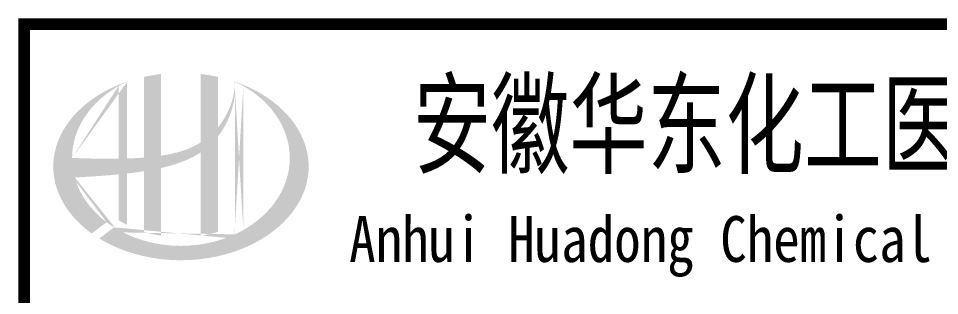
# Model space of a CAD drawing. Extents: x 5211311 to 5622788, y -441754 to -251897.
# Drawn here: x 5274071 to 5279698, y -334716 to -333024 of the extents above; entities that cross this region are included whole.
import ezdxf
from ezdxf.enums import TextEntityAlignment as Align

# ---------------------------------------------------------------- set-up
doc = ezdxf.new("R2010")
doc.units = 0
doc.header["$LTSCALE"] = 1000
doc.header["$MEASUREMENT"] = 0
doc.layers.get('0').update_dxf_attribs({"linetype": 'CONTINUOUS'})
doc.styles.add('ECEC_TQ_S', font='')
doc.styles.get('ECEC_TQ_S').set_extended_font_data('SimSun')

msp = doc.modelspace()

# ---------------------------------------------------------------- hatches: boundary and pattern name
h = msp.add_hatch(color=256)
edge = h.paths.add_edge_path()
edge.add_spline(control_points=[(5274942.5, -333936.9), (5274948.6, -333935.5), (5274954.7, -333934.1), (5275003.8, -333922.2), (5275046.4, -333909.2), (5275121.4, -333878.1), (5275154.3, -333861.1), (5275185.2, -333840.5)], knot_values=[61.629012, 61.629012, 61.629012, 61.629012, 63.330431, 63.330431, 75.353634, 75.353634, 85.398649, 85.398649, 85.398649, 85.398649], degree=3, periodic=0)
edge.add_line((5275185.2, -333840.5), (5275185.2, -334350.8))
edge.add_spline(control_points=[(5275185.2, -334350.8), (5275202.3, -334348), (5275219.3, -334344.7), (5275254.1, -334336.6), (5275271.8, -334331.8), (5275289.2, -334326.3)], knot_values=[4.908456, 4.908456, 4.908456, 4.908456, 4.992821, 4.992821, 5.083034, 5.083034, 5.083034, 5.083034], degree=3, periodic=0)
edge.add_line((5275289.2, -334326.3), (5275289.2, -333744.9))
edge.add_spline(control_points=[(5275289.2, -333744.9), (5275297.8, -333734), (5275306, -333722.6), (5275332.1, -333683), (5275347.8, -333653), (5275377, -333580.2), (5275388.2, -333536.4), (5275392.9, -333491.1), (5275393, -333489.8), (5275393.2, -333488.6)], knot_values=[97.991744, 97.991744, 97.991744, 97.991744, 101.64219, 101.64219, 110.337975, 110.337975, 121.934322, 121.934322, 122.270691, 122.270691, 122.270691, 122.270691], degree=3, periodic=0)
edge.add_line((5275393.2, -333488.6), (5275393.2, -333418.1))
edge.add_spline(control_points=[(5275393.2, -333418.1), (5275393.1, -333425.8), (5275392.7, -333433.5), (5275392.2, -333441.2)], knot_values=[126.194075, 126.194075, 126.194075, 126.194075, 128.396762, 128.396762, 128.396762, 128.396762], degree=3, periodic=0)
edge.add_spline(control_points=[(5275392.2, -333441.2), (5275391.7, -333447.4), (5275391.1, -333453.6), (5275390.3, -333459.8)], knot_values=[124.417049, 124.417049, 124.417049, 124.417049, 126.194075, 126.194075, 126.194075, 126.194075], degree=3, periodic=0)
edge.add_spline(control_points=[(5275390.3, -333459.8), (5275389.1, -333468.9), (5275387.7, -333478), (5275385.9, -333487.1)], knot_values=[121.80529, 121.80529, 121.80529, 121.80529, 124.417049, 124.417049, 124.417049, 124.417049], degree=3, periodic=0)
edge.add_spline(control_points=[(5275385.9, -333487.1), (5275383.5, -333499.3), (5275380.6, -333511.4), (5275377.1, -333523.4)], knot_values=[118.31574, 118.31574, 118.31574, 118.31574, 121.80529, 121.80529, 121.80529, 121.80529], degree=3, periodic=0)
edge.add_spline(control_points=[(5275377.1, -333523.4), (5275373.6, -333535.5), (5275369.5, -333547.6), (5275365, -333559.4)], knot_values=[114.795988, 114.795988, 114.795988, 114.795988, 118.31574, 118.31574, 118.31574, 118.31574], degree=3, periodic=0)
edge.add_spline(control_points=[(5275365, -333559.4), (5275360.5, -333571.1), (5275355.5, -333582.6), (5275350.1, -333594)], knot_values=[111.329641, 111.329641, 111.329641, 111.329641, 114.795988, 114.795988, 114.795988, 114.795988], degree=3, periodic=0)
edge.add_spline(control_points=[(5275350.1, -333594), (5275344.6, -333605.5), (5275338.5, -333616.9), (5275332.1, -333628)], knot_values=[107.79529, 107.79529, 107.79529, 107.79529, 111.329641, 111.329641, 111.329641, 111.329641], degree=3, periodic=0)
edge.add_spline(control_points=[(5275332.1, -333628), (5275325.8, -333638.8), (5275319.1, -333649.3), (5275311.9, -333659.6)], knot_values=[104.343579, 104.343579, 104.343579, 104.343579, 107.79529, 107.79529, 107.79529, 107.79529], degree=3, periodic=0)
edge.add_spline(control_points=[(5275311.9, -333659.6), (5275304.7, -333670), (5275297.1, -333680), (5275289.2, -333689.7)], knot_values=[100.8507, 100.8507, 100.8507, 100.8507, 104.343579, 104.343579, 104.343579, 104.343579], degree=3, periodic=0)
edge.add_line((5275289.2, -333689.7), (5275289.2, -333380.5))
edge.add_spline(control_points=[(5275289.2, -333380.5), (5275255.1, -333372.9), (5275220.3, -333367), (5275185.2, -333362.9)], knot_values=[4.423999, 4.423999, 4.423999, 4.423999, 4.558741, 4.558741, 4.558741, 4.558741], degree=3, periodic=0)
edge.add_line((5275185.2, -333362.9), (5275185.2, -333781.1))
edge.add_spline(control_points=[(5275185.2, -333781.1), (5275113.2, -333825.6), (5275029, -333848.8), (5274942.5, -333861.9)], knot_values=[63.246215, 63.246215, 63.246215, 63.246215, 87.689124, 87.689124, 87.689124, 87.689124], degree=3, periodic=0)
edge.add_line((5274942.5, -333861.9), (5274942.5, -333362.9))
edge.add_spline(control_points=[(5274942.5, -333362.9), (5274907.3, -333367), (5274872.6, -333372.9), (5274838.5, -333380.5)], knot_values=[4.866038, 4.866038, 4.866038, 4.866038, 5.000777, 5.000777, 5.000777, 5.000777], degree=3, periodic=0)
edge.add_line((5274838.5, -333380.5), (5274838.5, -333873.3))
edge.add_spline(control_points=[(5274838.5, -333873.3), (5274836.8, -333873.4), (5274801.9, -333876.1), (5274767.3, -333877.8), (5274734.5, -333878.8)], knot_values=[43.657356, 43.657356, 43.657356, 43.657356, 44.134253, 53.497092, 53.497092, 53.497092, 53.497092], degree=3, periodic=0)
edge.add_line((5274734.5, -333878.8), (5274734.5, -333409.7))
edge.add_spline(control_points=[(5274734.5, -333409.7), (5274717.5, -333415.6), (5274700.7, -333421.9), (5274684.3, -333428.6)], knot_values=[5.14157, 5.14157, 5.14157, 5.14157, 5.212921, 5.212921, 5.212921, 5.212921], degree=3, periodic=0)
edge.add_spline(control_points=[(5274684.3, -333428.6), (5274677.4, -333431.4), (5274670.5, -333434.3), (5274638.3, -333448.5), (5274613.8, -333460.8), (5274590.3, -333474)], knot_values=[5.212921, 5.212921, 5.212921, 5.212921, 5.24296, 5.24296, 5.355623, 5.355623, 5.355623, 5.355623], degree=3, periodic=0)
edge.add_spline(control_points=[(5274590.3, -333474), (5274575.4, -333482.3), (5274561, -333491.1), (5274547, -333500.2)], knot_values=[5.355623, 5.355623, 5.355623, 5.355623, 5.426974, 5.426974, 5.426974, 5.426974], degree=3, periodic=0)
edge.add_spline(control_points=[(5274547, -333500.2), (5274539.6, -333505), (5274532.3, -333509.9), (5274518.8, -333519.4), (5274512.6, -333523.9), (5274506.4, -333528.5)], knot_values=[5.426974, 5.426974, 5.426974, 5.426974, 5.464765, 5.464765, 5.498325, 5.498325, 5.498325, 5.498325], degree=3, periodic=0)
edge.add_spline(control_points=[(5274506.4, -333528.5), (5274480.4, -333548.1), (5274456.3, -333569), (5274434.4, -333590.9)], knot_values=[5.498325, 5.498325, 5.498325, 5.498325, 5.641027, 5.641027, 5.641027, 5.641027], degree=3, periodic=0)
edge.add_spline(control_points=[(5274434.4, -333590.9), (5274427.4, -333597.9), (5274420.6, -333605), (5274400.2, -333627.6), (5274387.3, -333643.5), (5274375.5, -333659.7)], knot_values=[5.641027, 5.641027, 5.641027, 5.641027, 5.686569, 5.686569, 5.783729, 5.783729, 5.783729, 5.783729], degree=3, periodic=0)
edge.add_spline(control_points=[(5274375.5, -333659.7), (5274360.4, -333680.4), (5274347.1, -333701.8), (5274334, -333726.8), (5274332.4, -333730), (5274330.8, -333733.1)], knot_values=[5.783729, 5.783729, 5.783729, 5.783729, 5.908374, 5.908374, 5.92643, 5.92643, 5.92643, 5.92643], degree=3, periodic=0)
edge.add_spline(control_points=[(5274330.8, -333733.1), (5274318.3, -333758.3), (5274308.3, -333783.9), (5274300.8, -333809.9)], knot_values=[5.92643, 5.92643, 5.92643, 5.92643, 6.069132, 6.069132, 6.069132, 6.069132], degree=3, periodic=0)
edge.add_spline(control_points=[(5274300.8, -333809.9), (5274297.6, -333821), (5274294.8, -333832.1), (5274289.4, -333858.3), (5274287.2, -333873.3), (5274285.7, -333888.4)], knot_values=[6.069132, 6.069132, 6.069132, 6.069132, 6.130179, 6.130179, 6.211834, 6.211834, 6.211834, 6.211834], degree=3, periodic=0)
edge.add_spline(control_points=[(5274285.7, -333888.4), (5274284.5, -333901.5), (5274283.8, -333914.7), (5274283.8, -333927.9)], knot_values=[6.211834, 6.211834, 6.211834, 6.211834, 6.283185, 6.283185, 6.283185, 6.283185], degree=3, periodic=0)
edge.add_spline(control_points=[(5274283.8, -333927.9), (5274283.8, -333937.3), (5274284.1, -333946.6), (5274284.8, -333955.9)], knot_values=[6.283185, 6.283185, 6.283185, 6.283185, 6.333655, 6.333655, 6.333655, 6.333655], degree=3, periodic=0)
edge.add_spline(control_points=[(5274284.8, -333955.9), (5274286, -333974.6), (5274288.5, -333993.2), (5274292.3, -334011.7)], knot_values=[6.333655, 6.333655, 6.333655, 6.333655, 6.434594, 6.434594, 6.434594, 6.434594], degree=3, periodic=0)
edge.add_spline(control_points=[(5274292.3, -334011.7), (5274292.6, -334012.9), (5274292.8, -334014.1), (5274296.7, -334032.6), (5274301.5, -334049.8), (5274307.4, -334066.8)], knot_values=[6.434594, 6.434594, 6.434594, 6.434594, 6.441278, 6.441278, 6.535532, 6.535532, 6.535532, 6.535532], degree=3, periodic=0)
edge.add_spline(control_points=[(5274307.4, -334066.8), (5274313.6, -334085.1), (5274321.1, -334103.1), (5274329.9, -334120.9)], knot_values=[6.535532, 6.535532, 6.535532, 6.535532, 6.636471, 6.636471, 6.636471, 6.636471], degree=3, periodic=0)
edge.add_spline(control_points=[(5274329.9, -334120.9), (5274332.1, -334125.4), (5274334.4, -334129.8), (5274343.7, -334147.5), (5274351.4, -334160.5), (5274359.8, -334173.3)], knot_values=[6.636471, 6.636471, 6.636471, 6.636471, 6.661894, 6.661894, 6.73741, 6.73741, 6.73741, 6.73741], degree=3, periodic=0)
edge.add_spline(control_points=[(5274359.8, -334173.3), (5274371, -334190.5), (5274383.3, -334207.3), (5274396.9, -334223.7)], knot_values=[6.73741, 6.73741, 6.73741, 6.73741, 6.838349, 6.838349, 6.838349, 6.838349], degree=3, periodic=0)
edge.add_spline(control_points=[(5274396.9, -334223.7), (5274402.8, -334230.8), (5274408.9, -334237.9), (5274423.5, -334253.9), (5274432, -334262.7), (5274440.9, -334271.3)], knot_values=[6.838349, 6.838349, 6.838349, 6.838349, 6.88251, 6.88251, 6.939288, 6.939288, 6.939288, 6.939288], degree=3, periodic=0)
edge.add_spline(control_points=[(5274440.9, -334271.3), (5274456.6, -334286.7), (5274473.5, -334301.5), (5274491.4, -334315.7)], knot_values=[6.939288, 6.939288, 6.939288, 6.939288, 7.040227, 7.040227, 7.040227, 7.040227], degree=3, periodic=0)
edge.add_spline(control_points=[(5274491.4, -334315.7), (5274500.4, -334322.8), (5274509.5, -334329.8), (5274519, -334336.6)], knot_values=[7.040227, 7.040227, 7.040227, 7.040227, 7.090696, 7.090696, 7.090696, 7.090696], degree=3, periodic=0)
edge.add_line((5274519, -334336.6), (5274610.2, -334268.2))
edge.add_ellipse((5275063.8, -333875.9), major_axis=(665, 0), ratio=0.806676, start_angle=192.819, end_angle=226.9853, ccw=False)
edge.add_spline(control_points=[(5274415.4, -333995), (5274439.4, -333993.5), (5274463.5, -333992), (5274552.2, -333986.5), (5274617, -333982.2), (5274682.5, -333975.9)], knot_values=[11.398263, 11.398263, 11.398263, 11.398263, 18.40729, 18.40729, 37.18094, 37.18094, 37.18094, 37.18094], degree=3, periodic=0)
edge.add_line((5274682.5, -333975.9), (5274682.5, -334254.9))
edge.add_spline(control_points=[(5274682.5, -334254.9), (5274686.1, -334257.2), (5274689.6, -334259.4), (5274706.6, -334269.6), (5274720.4, -334277.1), (5274734.5, -334284.3)], knot_values=[4.049945, 4.049945, 4.049945, 4.049945, 4.072021, 4.072021, 4.153257, 4.153257, 4.153257, 4.153257], degree=3, periodic=0)
edge.add_line((5274734.5, -334284.3), (5274734.5, -333970.4))
edge.add_spline(control_points=[(5274734.5, -333970.4), (5274766.7, -333966.7), (5274799.1, -333962.5), (5274833.9, -333957.1), (5274836.2, -333956.8), (5274838.5, -333956.4)], knot_values=[42.135009, 42.135009, 42.135009, 42.135009, 51.307228, 51.307228, 51.948574, 51.948574, 51.948574, 51.948574], degree=3, periodic=0)
edge.add_line((5274838.5, -333956.4), (5274838.5, -334326.4))
edge.add_spline(control_points=[(5274838.5, -334326.4), (5274872.1, -334336.9), (5274907, -334345.1), (5274942.5, -334350.8)], knot_values=[4.34174, 4.34174, 4.34174, 4.34174, 4.516316, 4.516316, 4.516316, 4.516316], degree=3, periodic=0)
edge.add_line((5274942.5, -334350.8), (5274942.5, -333936.9))
edge = h.paths.add_edge_path(flags=16)
edge.add_ellipse((5275063.8, -333875.9), major_axis=(665, 0), ratio=0.806676, start_angle=124.9875, end_angle=179.999, ccw=False)
edge.add_line((5274682.5, -333436.4), (5274682.5, -333880))
edge.add_spline(control_points=[(5274682.5, -333880), (5274587.2, -333881.3), (5274493.2, -333878.3), (5274398.8, -333875.9)], knot_values=[11.27373, 11.27373, 11.27373, 11.27373, 38.687513, 38.687513, 38.687513, 38.687513], degree=3, periodic=0)
edge = h.paths.add_edge_path()
edge.add_spline(control_points=[(5274565, -334367.1), (5274596, -334386.1), (5274629.2, -334403.3), (5274713.8, -334440.6), (5274767.1, -334458.4), (5274877.8, -334485), (5274935.3, -334493.7), (5275051.4, -334501.5), (5275110.1, -334500.5), (5275225.7, -334489.1), (5275282.5, -334478.5), (5275391.6, -334448.5), (5275443.7, -334428.9), (5275540.6, -334382.1), (5275585.4, -334354.7), (5275665.3, -334293.8), (5275700.5, -334260.2), (5275759.8, -334188.7), (5275783.9, -334150.8), (5275820.3, -334072.7), (5275832.6, -334032.5), (5275845.2, -333951.3), (5275845.5, -333910.3), (5275834, -333828.9), (5275822.2, -333788.3), (5275786.6, -333709.6), (5275762.8, -333671.4), (5275704, -333599.2), (5275668.9, -333565.3), (5275589.1, -333503.6), (5275544.4, -333475.9), (5275463.2, -333436.2), (5275428.8, -333421.9), (5275393.2, -333409.7)], knot_values=[0.886421, 0.886421, 0.886421, 0.886421, 1.040557, 1.040557, 1.261172, 1.261172, 1.481788, 1.481788, 1.702404, 1.702404, 1.92302, 1.92302, 2.143636, 2.143636, 2.364252, 2.364252, 2.584868, 2.584868, 2.805484, 2.805484, 3.026099, 3.026099, 3.246715, 3.246715, 3.46852, 3.46852, 3.690325, 3.690325, 3.91213, 3.91213, 4.133935, 4.133935, 4.283209, 4.283209, 4.283209, 4.283209], degree=3, periodic=0)
edge.add_line((5275393.2, -333409.7), (5275393.2, -333409.8))
edge.add_spline(control_points=[(5275393.2, -333409.9), (5275393.2, -333412.6), (5275393.2, -333415.4), (5275393.2, -333418.1)], knot_values=[128.396762, 128.396762, 128.396762, 128.396762, 129.192193, 129.192193, 129.192193, 129.192193], degree=3, periodic=0)
edge.add_line((5275393.2, -333418.1), (5275393.2, -334342))
edge.add_ellipse((5275063.8, -333875.9), major_axis=(665, 0), ratio=0.806676, start_angle=232.1054, end_angle=299.6833, ccw=False)
edge.add_line((5274655.4, -334299.3), (5274565, -334367.1))
edge = h.paths.add_edge_path(flags=16)
edge.add_ellipse((5275063.8, -333875.9), major_axis=(665, 0), ratio=0.806676, start_angle=304.9875, end_angle=415.0121, ccw=False)
edge.add_line((5275445.2, -334315.4), (5275445.2, -333436.4))
h = msp.add_hatch(color=256)
edge = h.paths.add_edge_path()
edge.add_spline(control_points=[(5274942.5, -333936.9), (5274948.6, -333935.5), (5274954.7, -333934.1), (5275003.8, -333922.2), (5275046.4, -333909.2), (5275121.4, -333878.1), (5275154.3, -333861.1), (5275185.2, -333840.5)], knot_values=[61.629012, 61.629012, 61.629012, 61.629012, 63.330431, 63.330431, 75.353634, 75.353634, 85.398649, 85.398649, 85.398649, 85.398649], degree=3, periodic=0)
edge.add_line((5275185.2, -333840.5), (5275185.2, -334350.8))
edge.add_spline(control_points=[(5275185.2, -334350.8), (5275202.3, -334348), (5275219.3, -334344.7), (5275254.1, -334336.6), (5275271.8, -334331.8), (5275289.2, -334326.3)], knot_values=[4.908456, 4.908456, 4.908456, 4.908456, 4.992821, 4.992821, 5.083034, 5.083034, 5.083034, 5.083034], degree=3, periodic=0)
edge.add_line((5275289.2, -334326.3), (5275289.2, -333744.9))
edge.add_spline(control_points=[(5275289.2, -333744.9), (5275297.8, -333734), (5275306, -333722.6), (5275332.1, -333683), (5275347.8, -333653), (5275377, -333580.2), (5275388.2, -333536.4), (5275392.9, -333491.1), (5275393, -333489.8), (5275393.2, -333488.6)], knot_values=[97.991744, 97.991744, 97.991744, 97.991744, 101.64219, 101.64219, 110.337975, 110.337975, 121.934322, 121.934322, 122.270691, 122.270691, 122.270691, 122.270691], degree=3, periodic=0)
edge.add_line((5275393.2, -333488.6), (5275393.2, -333418.1))
edge.add_spline(control_points=[(5275393.2, -333418.1), (5275393.1, -333425.8), (5275392.7, -333433.5), (5275392.2, -333441.2)], knot_values=[126.194075, 126.194075, 126.194075, 126.194075, 128.396762, 128.396762, 128.396762, 128.396762], degree=3, periodic=0)
edge.add_spline(control_points=[(5275392.2, -333441.2), (5275391.7, -333447.4), (5275391.1, -333453.6), (5275390.3, -333459.8)], knot_values=[124.417049, 124.417049, 124.417049, 124.417049, 126.194075, 126.194075, 126.194075, 126.194075], degree=3, periodic=0)
edge.add_spline(control_points=[(5275390.3, -333459.8), (5275389.1, -333468.9), (5275387.7, -333478), (5275385.9, -333487.1)], knot_values=[121.80529, 121.80529, 121.80529, 121.80529, 124.417049, 124.417049, 124.417049, 124.417049], degree=3, periodic=0)
edge.add_spline(control_points=[(5275385.9, -333487.1), (5275383.5, -333499.3), (5275380.6, -333511.4), (5275377.1, -333523.4)], knot_values=[118.31574, 118.31574, 118.31574, 118.31574, 121.80529, 121.80529, 121.80529, 121.80529], degree=3, periodic=0)
edge.add_spline(control_points=[(5275377.1, -333523.4), (5275373.6, -333535.5), (5275369.5, -333547.6), (5275365, -333559.4)], knot_values=[114.795988, 114.795988, 114.795988, 114.795988, 118.31574, 118.31574, 118.31574, 118.31574], degree=3, periodic=0)
edge.add_spline(control_points=[(5275365, -333559.4), (5275360.5, -333571.1), (5275355.5, -333582.6), (5275350.1, -333594)], knot_values=[111.329641, 111.329641, 111.329641, 111.329641, 114.795988, 114.795988, 114.795988, 114.795988], degree=3, periodic=0)
edge.add_spline(control_points=[(5275350.1, -333594), (5275344.6, -333605.5), (5275338.5, -333616.9), (5275332.1, -333628)], knot_values=[107.79529, 107.79529, 107.79529, 107.79529, 111.329641, 111.329641, 111.329641, 111.329641], degree=3, periodic=0)
edge.add_spline(control_points=[(5275332.1, -333628), (5275325.8, -333638.8), (5275319.1, -333649.3), (5275311.9, -333659.6)], knot_values=[104.343579, 104.343579, 104.343579, 104.343579, 107.79529, 107.79529, 107.79529, 107.79529], degree=3, periodic=0)
edge.add_spline(control_points=[(5275311.9, -333659.6), (5275304.7, -333670), (5275297.1, -333680), (5275289.2, -333689.7)], knot_values=[100.8507, 100.8507, 100.8507, 100.8507, 104.343579, 104.343579, 104.343579, 104.343579], degree=3, periodic=0)
edge.add_line((5275289.2, -333689.7), (5275289.2, -333380.5))
edge.add_spline(control_points=[(5275289.2, -333380.5), (5275255.1, -333372.9), (5275220.3, -333367), (5275185.2, -333362.9)], knot_values=[4.423999, 4.423999, 4.423999, 4.423999, 4.558741, 4.558741, 4.558741, 4.558741], degree=3, periodic=0)
edge.add_line((5275185.2, -333362.9), (5275185.2, -333781.1))
edge.add_spline(control_points=[(5275185.2, -333781.1), (5275113.2, -333825.6), (5275029, -333848.8), (5274942.5, -333861.9)], knot_values=[63.246215, 63.246215, 63.246215, 63.246215, 87.689124, 87.689124, 87.689124, 87.689124], degree=3, periodic=0)
edge.add_line((5274942.5, -333861.9), (5274942.5, -333362.9))
edge.add_spline(control_points=[(5274942.5, -333362.9), (5274907.3, -333367), (5274872.6, -333372.9), (5274838.5, -333380.5)], knot_values=[4.866038, 4.866038, 4.866038, 4.866038, 5.000777, 5.000777, 5.000777, 5.000777], degree=3, periodic=0)
edge.add_line((5274838.5, -333380.5), (5274838.5, -333873.3))
edge.add_spline(control_points=[(5274838.5, -333873.3), (5274836.8, -333873.4), (5274801.9, -333876.1), (5274767.3, -333877.8), (5274734.5, -333878.8)], knot_values=[43.657356, 43.657356, 43.657356, 43.657356, 44.134253, 53.497092, 53.497092, 53.497092, 53.497092], degree=3, periodic=0)
edge.add_line((5274734.5, -333878.8), (5274734.5, -333409.7))
edge.add_spline(control_points=[(5274734.5, -333409.7), (5274717.5, -333415.6), (5274700.7, -333421.9), (5274684.3, -333428.6)], knot_values=[5.14157, 5.14157, 5.14157, 5.14157, 5.212921, 5.212921, 5.212921, 5.212921], degree=3, periodic=0)
edge.add_spline(control_points=[(5274684.3, -333428.6), (5274677.4, -333431.4), (5274670.5, -333434.3), (5274638.3, -333448.5), (5274613.8, -333460.8), (5274590.3, -333474)], knot_values=[5.212921, 5.212921, 5.212921, 5.212921, 5.24296, 5.24296, 5.355623, 5.355623, 5.355623, 5.355623], degree=3, periodic=0)
edge.add_spline(control_points=[(5274590.3, -333474), (5274575.4, -333482.3), (5274561, -333491.1), (5274547, -333500.2)], knot_values=[5.355623, 5.355623, 5.355623, 5.355623, 5.426974, 5.426974, 5.426974, 5.426974], degree=3, periodic=0)
edge.add_spline(control_points=[(5274547, -333500.2), (5274539.6, -333505), (5274532.3, -333509.9), (5274518.8, -333519.4), (5274512.6, -333523.9), (5274506.4, -333528.5)], knot_values=[5.426974, 5.426974, 5.426974, 5.426974, 5.464765, 5.464765, 5.498325, 5.498325, 5.498325, 5.498325], degree=3, periodic=0)
edge.add_spline(control_points=[(5274506.4, -333528.5), (5274480.4, -333548.1), (5274456.3, -333569), (5274434.4, -333590.9)], knot_values=[5.498325, 5.498325, 5.498325, 5.498325, 5.641027, 5.641027, 5.641027, 5.641027], degree=3, periodic=0)
edge.add_spline(control_points=[(5274434.4, -333590.9), (5274427.4, -333597.9), (5274420.6, -333605), (5274400.2, -333627.6), (5274387.3, -333643.5), (5274375.5, -333659.7)], knot_values=[5.641027, 5.641027, 5.641027, 5.641027, 5.686569, 5.686569, 5.783729, 5.783729, 5.783729, 5.783729], degree=3, periodic=0)
edge.add_spline(control_points=[(5274375.5, -333659.7), (5274360.4, -333680.4), (5274347.1, -333701.8), (5274334, -333726.8), (5274332.4, -333730), (5274330.8, -333733.1)], knot_values=[5.783729, 5.783729, 5.783729, 5.783729, 5.908374, 5.908374, 5.92643, 5.92643, 5.92643, 5.92643], degree=3, periodic=0)
edge.add_spline(control_points=[(5274330.8, -333733.1), (5274318.3, -333758.3), (5274308.3, -333783.9), (5274300.8, -333809.9)], knot_values=[5.92643, 5.92643, 5.92643, 5.92643, 6.069132, 6.069132, 6.069132, 6.069132], degree=3, periodic=0)
edge.add_spline(control_points=[(5274300.8, -333809.9), (5274297.6, -333821), (5274294.8, -333832.1), (5274289.4, -333858.3), (5274287.2, -333873.3), (5274285.7, -333888.4)], knot_values=[6.069132, 6.069132, 6.069132, 6.069132, 6.130179, 6.130179, 6.211834, 6.211834, 6.211834, 6.211834], degree=3, periodic=0)
edge.add_spline(control_points=[(5274285.7, -333888.4), (5274284.5, -333901.5), (5274283.8, -333914.7), (5274283.8, -333927.9)], knot_values=[6.211834, 6.211834, 6.211834, 6.211834, 6.283185, 6.283185, 6.283185, 6.283185], degree=3, periodic=0)
edge.add_spline(control_points=[(5274283.8, -333927.9), (5274283.8, -333937.3), (5274284.1, -333946.6), (5274284.8, -333955.9)], knot_values=[6.283185, 6.283185, 6.283185, 6.283185, 6.333655, 6.333655, 6.333655, 6.333655], degree=3, periodic=0)
edge.add_spline(control_points=[(5274284.8, -333955.9), (5274286, -333974.6), (5274288.5, -333993.2), (5274292.3, -334011.7)], knot_values=[6.333655, 6.333655, 6.333655, 6.333655, 6.434594, 6.434594, 6.434594, 6.434594], degree=3, periodic=0)
edge.add_spline(control_points=[(5274292.3, -334011.7), (5274292.6, -334012.9), (5274292.8, -334014.1), (5274296.7, -334032.6), (5274301.5, -334049.8), (5274307.4, -334066.8)], knot_values=[6.434594, 6.434594, 6.434594, 6.434594, 6.441278, 6.441278, 6.535532, 6.535532, 6.535532, 6.535532], degree=3, periodic=0)
edge.add_spline(control_points=[(5274307.4, -334066.8), (5274313.6, -334085.1), (5274321.1, -334103.1), (5274329.9, -334120.9)], knot_values=[6.535532, 6.535532, 6.535532, 6.535532, 6.636471, 6.636471, 6.636471, 6.636471], degree=3, periodic=0)
edge.add_spline(control_points=[(5274329.9, -334120.9), (5274332.1, -334125.4), (5274334.4, -334129.8), (5274343.7, -334147.5), (5274351.4, -334160.5), (5274359.8, -334173.3)], knot_values=[6.636471, 6.636471, 6.636471, 6.636471, 6.661894, 6.661894, 6.73741, 6.73741, 6.73741, 6.73741], degree=3, periodic=0)
edge.add_spline(control_points=[(5274359.8, -334173.3), (5274371, -334190.5), (5274383.3, -334207.3), (5274396.9, -334223.7)], knot_values=[6.73741, 6.73741, 6.73741, 6.73741, 6.838349, 6.838349, 6.838349, 6.838349], degree=3, periodic=0)
edge.add_spline(control_points=[(5274396.9, -334223.7), (5274402.8, -334230.8), (5274408.9, -334237.9), (5274423.5, -334253.9), (5274432, -334262.7), (5274440.9, -334271.3)], knot_values=[6.838349, 6.838349, 6.838349, 6.838349, 6.88251, 6.88251, 6.939288, 6.939288, 6.939288, 6.939288], degree=3, periodic=0)
edge.add_spline(control_points=[(5274440.9, -334271.3), (5274456.6, -334286.7), (5274473.5, -334301.5), (5274491.4, -334315.7)], knot_values=[6.939288, 6.939288, 6.939288, 6.939288, 7.040227, 7.040227, 7.040227, 7.040227], degree=3, periodic=0)
edge.add_spline(control_points=[(5274491.4, -334315.7), (5274500.4, -334322.8), (5274509.5, -334329.8), (5274519, -334336.6)], knot_values=[7.040227, 7.040227, 7.040227, 7.040227, 7.090696, 7.090696, 7.090696, 7.090696], degree=3, periodic=0)
edge.add_line((5274519, -334336.6), (5274610.2, -334268.2))
edge.add_ellipse((5275063.8, -333875.9), major_axis=(665, 0), ratio=0.806676, start_angle=192.819, end_angle=226.9853, ccw=False)
edge.add_spline(control_points=[(5274415.4, -333995), (5274439.4, -333993.5), (5274463.5, -333992), (5274552.2, -333986.5), (5274617, -333982.2), (5274682.5, -333975.9)], knot_values=[11.398263, 11.398263, 11.398263, 11.398263, 18.40729, 18.40729, 37.18094, 37.18094, 37.18094, 37.18094], degree=3, periodic=0)
edge.add_line((5274682.5, -333975.9), (5274682.5, -334254.9))
edge.add_spline(control_points=[(5274682.5, -334254.9), (5274686.1, -334257.2), (5274689.6, -334259.4), (5274706.6, -334269.6), (5274720.4, -334277.1), (5274734.5, -334284.3)], knot_values=[4.049945, 4.049945, 4.049945, 4.049945, 4.072021, 4.072021, 4.153257, 4.153257, 4.153257, 4.153257], degree=3, periodic=0)
edge.add_line((5274734.5, -334284.3), (5274734.5, -333970.4))
edge.add_spline(control_points=[(5274734.5, -333970.4), (5274766.7, -333966.7), (5274799.1, -333962.5), (5274833.9, -333957.1), (5274836.2, -333956.8), (5274838.5, -333956.4)], knot_values=[42.135009, 42.135009, 42.135009, 42.135009, 51.307228, 51.307228, 51.948574, 51.948574, 51.948574, 51.948574], degree=3, periodic=0)
edge.add_line((5274838.5, -333956.4), (5274838.5, -334326.4))
edge.add_spline(control_points=[(5274838.5, -334326.4), (5274872.1, -334336.9), (5274907, -334345.1), (5274942.5, -334350.8)], knot_values=[4.34174, 4.34174, 4.34174, 4.34174, 4.516316, 4.516316, 4.516316, 4.516316], degree=3, periodic=0)
edge.add_line((5274942.5, -334350.8), (5274942.5, -333936.9))
edge = h.paths.add_edge_path(flags=16)
edge.add_ellipse((5275063.8, -333875.9), major_axis=(665, 0), ratio=0.806676, start_angle=124.9875, end_angle=179.999, ccw=False)
edge.add_line((5274682.5, -333436.4), (5274682.5, -333880))
edge.add_spline(control_points=[(5274682.5, -333880), (5274587.2, -333881.3), (5274493.2, -333878.3), (5274398.8, -333875.9)], knot_values=[11.27373, 11.27373, 11.27373, 11.27373, 38.687513, 38.687513, 38.687513, 38.687513], degree=3, periodic=0)
edge = h.paths.add_edge_path()
edge.add_spline(control_points=[(5274565, -334367.1), (5274596, -334386.1), (5274629.2, -334403.3), (5274713.8, -334440.6), (5274767.1, -334458.4), (5274877.8, -334485), (5274935.3, -334493.7), (5275051.4, -334501.5), (5275110.1, -334500.5), (5275225.7, -334489.1), (5275282.5, -334478.5), (5275391.6, -334448.5), (5275443.7, -334428.9), (5275540.6, -334382.1), (5275585.4, -334354.7), (5275665.3, -334293.8), (5275700.5, -334260.2), (5275759.8, -334188.7), (5275783.9, -334150.8), (5275820.3, -334072.7), (5275832.6, -334032.5), (5275845.2, -333951.3), (5275845.5, -333910.3), (5275834, -333828.9), (5275822.2, -333788.3), (5275786.6, -333709.6), (5275762.8, -333671.4), (5275704, -333599.2), (5275668.9, -333565.3), (5275589.1, -333503.6), (5275544.4, -333475.9), (5275463.2, -333436.2), (5275428.8, -333421.9), (5275393.2, -333409.7)], knot_values=[0.886421, 0.886421, 0.886421, 0.886421, 1.040557, 1.040557, 1.261172, 1.261172, 1.481788, 1.481788, 1.702404, 1.702404, 1.92302, 1.92302, 2.143636, 2.143636, 2.364252, 2.364252, 2.584868, 2.584868, 2.805484, 2.805484, 3.026099, 3.026099, 3.246715, 3.246715, 3.46852, 3.46852, 3.690325, 3.690325, 3.91213, 3.91213, 4.133935, 4.133935, 4.283209, 4.283209, 4.283209, 4.283209], degree=3, periodic=0)
edge.add_line((5275393.2, -333409.7), (5275393.2, -333409.8))
edge.add_spline(control_points=[(5275393.2, -333409.9), (5275393.2, -333412.6), (5275393.2, -333415.4), (5275393.2, -333418.1)], knot_values=[128.396762, 128.396762, 128.396762, 128.396762, 129.192193, 129.192193, 129.192193, 129.192193], degree=3, periodic=0)
edge.add_line((5275393.2, -333418.1), (5275393.2, -334342))
edge.add_ellipse((5275063.8, -333875.9), major_axis=(665, 0), ratio=0.806676, start_angle=232.1054, end_angle=299.6833, ccw=False)
edge.add_line((5274655.4, -334299.3), (5274565, -334367.1))
edge = h.paths.add_edge_path(flags=16)
edge.add_ellipse((5275063.8, -333875.9), major_axis=(665, 0), ratio=0.806676, start_angle=304.9875, end_angle=415.0121, ccw=False)
edge.add_line((5275445.2, -334315.4), (5275445.2, -333436.4))

# ---------------------------------------------------------------- linework, layer by layer
at = {"const_width": 70}
msp.add_lwpolyline([(5274106, -333058.5), (5274106, -339058.5)], dxfattribs=at)
msp.add_lwpolyline([(5292106, -333058.5, 70, 70, 0), (5274106, -333058.5, 70, 70, 0), (5274106, -339058.5, 0, 0, 0)], format="xyseb")

# ---------------------------------------------------------------- texts
at = {"style": 'ECEC_TQ_S'}
for s, height, width, p in [('安徽华东化工医药工程有限责任公司', 500, 0.7, (5280300.9, -333658.5)), ('安徽华东化工医药工程有限责任公司', 500, 0.7, (5280300.9, -333658.5)), ('Anhui Huadong Chemical & Medical Engineering Co.,Ltd', 280, 0.85, (5280300.9, -334408.5)), ('Anhui Huadong Chemical & Medical Engineering Co.,Ltd', 280, 0.85, (5280300.9, -334408.5))]:
    msp.add_text(s, height=height, dxfattribs=dict(at, width=width)).set_placement(p, align=Align.MIDDLE)

doc.saveas('drawing.dxf')
